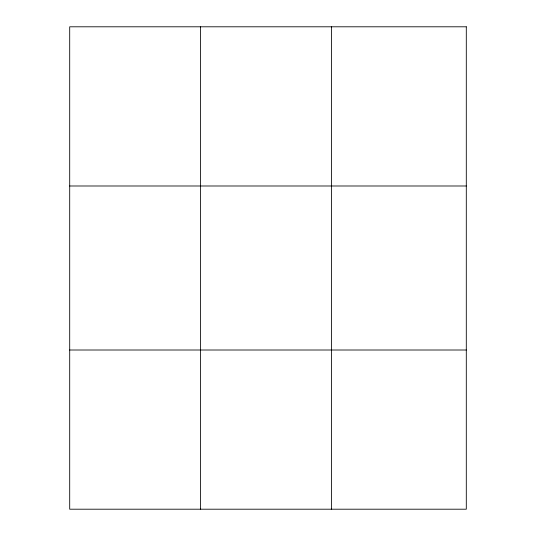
<?xml version="1.0" encoding="UTF-8"?>
<svg xmlns="http://www.w3.org/2000/svg" width="536" height="536" viewBox="0 0 536 536"><rect width="100%" height="100%" fill="white"/><g stroke="black" fill="none" stroke-linecap="round" stroke-linejoin="round"><path stroke-width="0.8" d="M69.7 185.992L466.3 185.992M69.7 350.008L466.3 350.008M331.456 26.8L331.456 509.2M200.578 26.8L200.578 509.2M466.3 26.8L466.3 509.2L69.7 509.2L69.7 26.8L466.3 26.8"/></g></svg>
